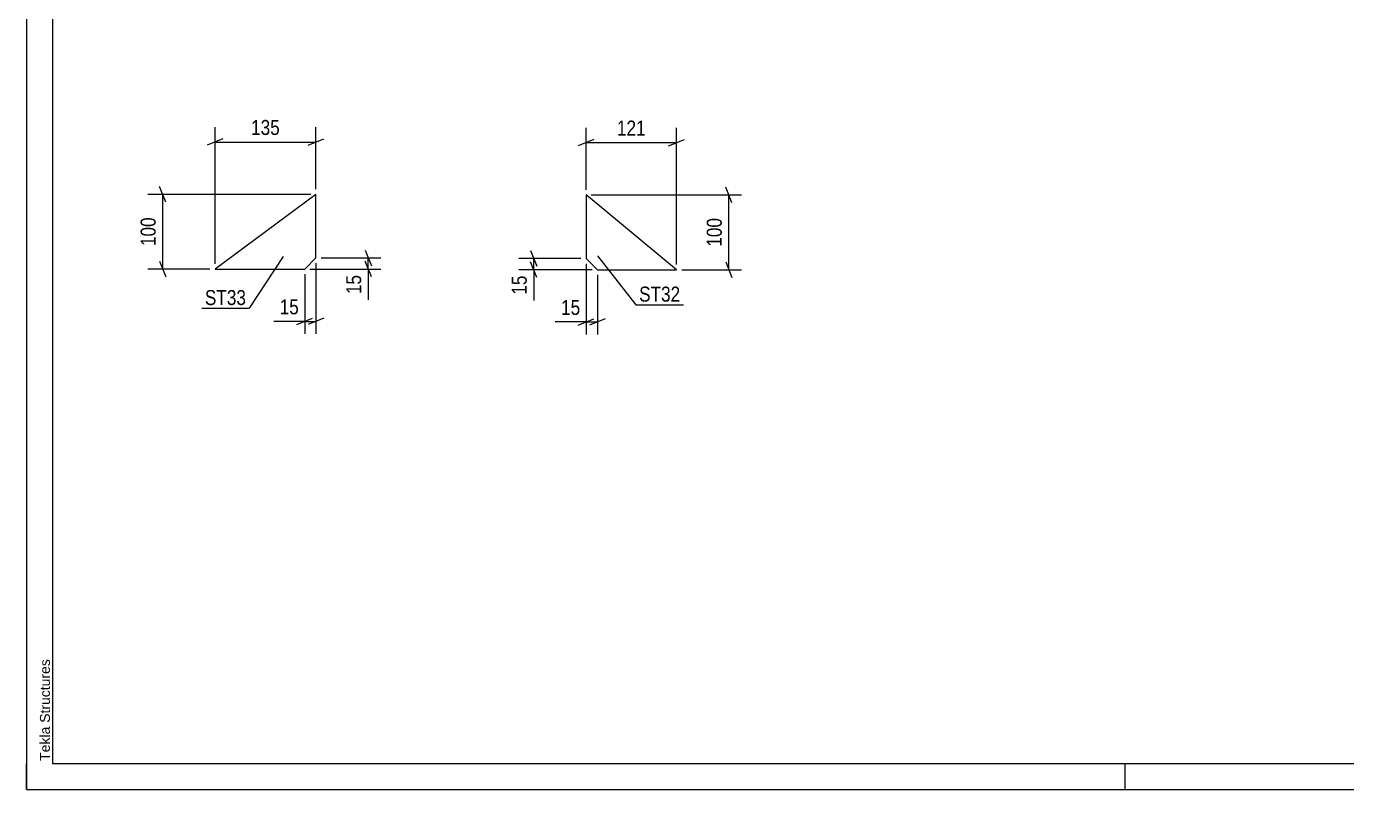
# Model space of a CAD drawing. Header units: millimetres. Extents: x 0 to 3371, y 0 to 1899.
# Drawn here: x 0 to 252.3, y 0 to 145.9 of the extents above; entities that cross this region are included whole.
import ezdxf

# ---------------------------------------------------------------- set-up
doc = ezdxf.new("R2010")
doc.units = ezdxf.units.MM
doc.styles.add('Arial', font='ARIAL.TTF', dxfattribs={"height": 0.2})
doc.styles.add('Arial Narrow', font='ARIALN.TTF', dxfattribs={"height": 0.2})

# ---------------------------------------------------------------- blocks, each defined once
blk = doc.blocks.new('Unknown-203761935-1135 - 11303')
at = {"color": 5, "linetype": 'Continuous'}
for p, q in [((0, 297), (0, 0)), ((5, 292), (5, 5)), ((0, 0), (0, 5)), ((5, 5), (415, 5)), ((210, 0), (210, 5)), ((0, 0), (420, 0))]:
    blk.add_line(p, q, dxfattribs=at)
at = {"color": 174, "linetype": 'Continuous', "style": 'Arial'}
blk.add_text('Tekla Structures', height=1.9102, rotation=90, dxfattribs=at).set_placement((4.5, 5.5))
blk = doc.blocks.new('Part-203761935-6616 - 6610')
at = {"color": 2, "linetype": 'Continuous'}
for p, q in [((106.98, 113.67), (106.98, 101.52)), ((124.25, 99.38), (106.98, 113.67)), ((106.98, 101.52), (109.13, 99.38)), ((109.13, 99.38), (124.25, 99.38))]:
    blk.add_line(p, q, dxfattribs=at)
blk = doc.blocks.new('Part-203761935-6672 - 6666')
at = {"color": 2, "linetype": 'Continuous'}
for p, q in [((55.34, 113.78), (36.05, 99.5)), ((55.34, 101.64), (55.34, 113.78)), ((53.2, 99.5), (55.34, 101.64)), ((36.05, 99.5), (53.2, 99.5))]:
    blk.add_line(p, q, dxfattribs=at)
blk = doc.blocks.new('StraightDimension-203761935-6651 - 6610')
at = {"color": 7, "linetype": 'Continuous'}
for p, q in [((107.98, 113.67), (136.66, 113.67)), ((134.86, 112.17), (133.66, 115.17)), ((134.26, 99.38), (134.26, 113.67)), ((125.26, 99.38), (136.66, 99.38)), ((133.66, 100.88), (134.86, 97.88))]:
    blk.add_line(p, q, dxfattribs=at)
at = {"color": 0}
blk.add_wipeout([(133.51, 109.87), (129.31, 109.87), (129.31, 103.18), (133.51, 103.18)], dxfattribs=at)
at = {"color": 3, "style": 'Arial Narrow'}
blk.add_text('100', height=2.863, rotation=90.0002, dxfattribs=at).set_placement((132.91, 103.78))
blk = doc.blocks.new('StraightDimension-203761935-6640 - 6610')
at = {"color": 7, "linetype": 'Continuous'}
for p, q in [((105.98, 101.52), (94.13, 101.52)), ((96.38, 103.02), (97.58, 100.02)), ((96.98, 99.38), (96.98, 101.52)), ((108.13, 99.38), (94.13, 99.38)), ((97.58, 97.88), (96.38, 100.88))]:
    blk.add_line(p, q, dxfattribs=at)
at = {"color": 0}
blk.add_wipeout([(96.23, 98.86), (92.03, 98.86), (92.03, 94), (96.23, 94)], dxfattribs=at)
at = {"color": 7, "linetype": 'Continuous'}
blk.add_line((96.98, 99.38), (96.98, 93.47), dxfattribs=at)
blk.add_line((96.98, 99.38), (96.98, 93.47), dxfattribs=at)
at = {"color": 3, "style": 'Arial Narrow'}
blk.add_text('15', height=2.863, rotation=90.0002, dxfattribs=at).set_placement((95.63, 94.6))
blk = doc.blocks.new('StraightDimension-203761935-6618 - 6610')
at = {"color": 7, "linetype": 'Continuous'}
for p, q in [((106.98, 100.52), (106.98, 86.98)), ((109.13, 98.38), (109.13, 86.98)), ((105.48, 88.78), (108.48, 89.98)), ((106.98, 89.38), (109.13, 89.38)), ((110.63, 89.98), (107.63, 88.78))]:
    blk.add_line(p, q, dxfattribs=at)
at = {"color": 0}
blk.add_wipeout([(106.46, 90.13), (106.46, 94.33), (101.6, 94.33), (101.6, 90.13)], dxfattribs=at)
at = {"color": 7, "linetype": 'Continuous'}
blk.add_line((106.98, 89.38), (101.08, 89.38), dxfattribs=at)
blk.add_line((106.98, 89.38), (101.08, 89.38), dxfattribs=at)
at = {"color": 3, "style": 'Arial Narrow'}
blk.add_text('15', height=2.863, dxfattribs=at).set_placement((102.2, 90.73))
blk = doc.blocks.new('StraightDimension-203761935-6630 - 6610')
at = {"color": 7, "linetype": 'Continuous'}
for p, q in [((106.98, 114.67), (106.98, 126.52)), ((124.26, 100.38), (124.26, 126.52)), ((108.48, 124.27), (105.48, 123.07)), ((106.98, 123.67), (124.26, 123.67)), ((122.76, 123.07), (125.76, 124.27))]:
    blk.add_line(p, q, dxfattribs=at)
at = {"color": 0}
blk.add_wipeout([(118.96, 124.42), (118.96, 128.62), (112.28, 128.62), (112.28, 124.42)], dxfattribs=at)
at = {"color": 3, "style": 'Arial Narrow'}
blk.add_text('121', height=2.863, dxfattribs=at).set_placement((112.88, 125.02))
blk = doc.blocks.new('StraightDimension-203761935-6700 - 6666')
at = {"color": 7, "linetype": 'Continuous'}
for p, q in [((54.34, 113.78), (23.2, 113.78)), ((26.65, 112.28), (25.45, 115.28)), ((26.05, 99.5), (26.05, 113.78)), ((25.45, 101), (26.65, 98)), ((35.05, 99.5), (23.2, 99.5))]:
    blk.add_line(p, q, dxfattribs=at)
at = {"color": 0}
blk.add_wipeout([(25.3, 109.98), (21.1, 109.98), (21.1, 103.3), (25.3, 103.3)], dxfattribs=at)
at = {"color": 3, "style": 'Arial Narrow'}
blk.add_text('100', height=2.863, rotation=90.0002, dxfattribs=at).set_placement((24.7, 103.9))
blk = doc.blocks.new('StraightDimension-203761935-6712 - 6666')
at = {"color": 7, "linetype": 'Continuous'}
for p, q in [((56.34, 101.64), (67.74, 101.64)), ((64.74, 103.14), (65.94, 100.14)), ((65.94, 98), (64.74, 101)), ((65.34, 99.5), (65.34, 101.64)), ((54.2, 99.5), (67.74, 99.5))]:
    blk.add_line(p, q, dxfattribs=at)
at = {"color": 0}
blk.add_wipeout([(64.59, 98.97), (60.39, 98.97), (60.39, 94.11), (64.59, 94.11)], dxfattribs=at)
at = {"color": 7, "linetype": 'Continuous'}
blk.add_line((65.34, 99.5), (65.34, 93.59), dxfattribs=at)
blk.add_line((65.34, 99.5), (65.34, 93.59), dxfattribs=at)
at = {"color": 3, "style": 'Arial Narrow'}
blk.add_text('15', height=2.863, rotation=90.0002, dxfattribs=at).set_placement((63.99, 94.71))
blk = doc.blocks.new('StraightDimension-203761935-6674 - 6666')
at = {"color": 7, "linetype": 'Continuous'}
for p, q in [((36.05, 100.5), (36.05, 126.63)), ((55.34, 114.78), (55.34, 126.63)), ((37.55, 124.38), (34.55, 123.18)), ((36.05, 123.78), (55.34, 123.78)), ((53.84, 123.18), (56.84, 124.38))]:
    blk.add_line(p, q, dxfattribs=at)
at = {"color": 0}
blk.add_wipeout([(49.04, 124.53), (49.04, 128.73), (42.35, 128.73), (42.35, 124.53)], dxfattribs=at)
at = {"color": 3, "style": 'Arial Narrow'}
blk.add_text('135', height=2.863, dxfattribs=at).set_placement((42.95, 125.13))
blk = doc.blocks.new('StraightDimension-203761935-6686 - 6666')
at = {"color": 7, "linetype": 'Continuous'}
for p, q in [((53.2, 98.5), (53.2, 87.1)), ((55.34, 100.64), (55.34, 87.1)), ((51.7, 88.9), (54.7, 90.1)), ((53.2, 89.5), (55.34, 89.5)), ((56.84, 90.1), (53.84, 88.9))]:
    blk.add_line(p, q, dxfattribs=at)
at = {"color": 0}
blk.add_wipeout([(52.67, 90.25), (52.67, 94.45), (47.82, 94.45), (47.82, 90.25)], dxfattribs=at)
at = {"color": 7, "linetype": 'Continuous'}
blk.add_line((53.2, 89.5), (47.29, 89.5), dxfattribs=at)
blk.add_line((53.2, 89.5), (47.29, 89.5), dxfattribs=at)
at = {"color": 3, "style": 'Arial Narrow'}
blk.add_text('15', height=2.863, dxfattribs=at).set_placement((48.42, 90.85))
blk = doc.blocks.new('Mark-203761935-6612 - 6610')
at = {"color": 0}
blk.add_wipeout([(124.98, 93.28), (124.98, 96.28), (117.12, 96.28), (117.12, 93.28)], dxfattribs=at)
blk.add_wipeout([(124.98, 93.28), (124.98, 96.28), (117.12, 96.28), (117.12, 93.28)], dxfattribs=at)
at = {"color": 30, "linetype": 'Continuous'}
for p, q in [((109.16, 102.01), (116.52, 92.68)), ((116.52, 92.68), (125.58, 92.68))]:
    blk.add_line(p, q, dxfattribs=at)
at = {"color": 3, "style": 'Arial Narrow'}
blk.add_text('ST32', height=2.863, dxfattribs=at).set_placement((117.12, 93.28))
blk = doc.blocks.new('Mark-203761935-6668 - 6666')
at = {"color": 0}
blk.add_wipeout([(41.98, 92.62), (41.98, 95.62), (34.12, 95.62), (34.12, 92.62)], dxfattribs=at)
blk.add_wipeout([(41.98, 92.62), (41.98, 95.62), (34.12, 95.62), (34.12, 92.62)], dxfattribs=at)
at = {"color": 30, "linetype": 'Continuous'}
for p in [(49.07, 101.87), (33.52, 92.02)]:
    blk.add_line(p, (42.58, 92.02), dxfattribs=at)
at = {"color": 3, "style": 'Arial Narrow'}
blk.add_text('ST33', height=2.863, dxfattribs=at).set_placement((34.12, 92.62))

msp = doc.modelspace()

# ---------------------------------------------------------------- block references
for name in ['Unknown-203761935-1135 - 11303', 'Part-203761935-6672 - 6666', 'Part-203761935-6616 - 6610']:
    msp.add_blockref(name, (0, 0))

# ---------------------------------------------------------------- next in the draw order: block references
for name in ['StraightDimension-203761935-6700 - 6666', 'StraightDimension-203761935-6651 - 6610']:
    msp.add_blockref(name, (0, 0))

# ---------------------------------------------------------------- next in the draw order: block references
for name in ['StraightDimension-203761935-6712 - 6666', 'StraightDimension-203761935-6640 - 6610']:
    msp.add_blockref(name, (0, 0))

# ---------------------------------------------------------------- next in the draw order: block references
for name in ['StraightDimension-203761935-6674 - 6666', 'StraightDimension-203761935-6618 - 6610']:
    msp.add_blockref(name, (0, 0))

# ---------------------------------------------------------------- next in the draw order: block references
for name in ['StraightDimension-203761935-6630 - 6610', 'StraightDimension-203761935-6686 - 6666']:
    msp.add_blockref(name, (0, 0))

# ---------------------------------------------------------------- next in the draw order: block references
for name in ['Mark-203761935-6668 - 6666', 'Mark-203761935-6612 - 6610']:
    msp.add_blockref(name, (0, 0))

doc.saveas('drawing.dxf')
